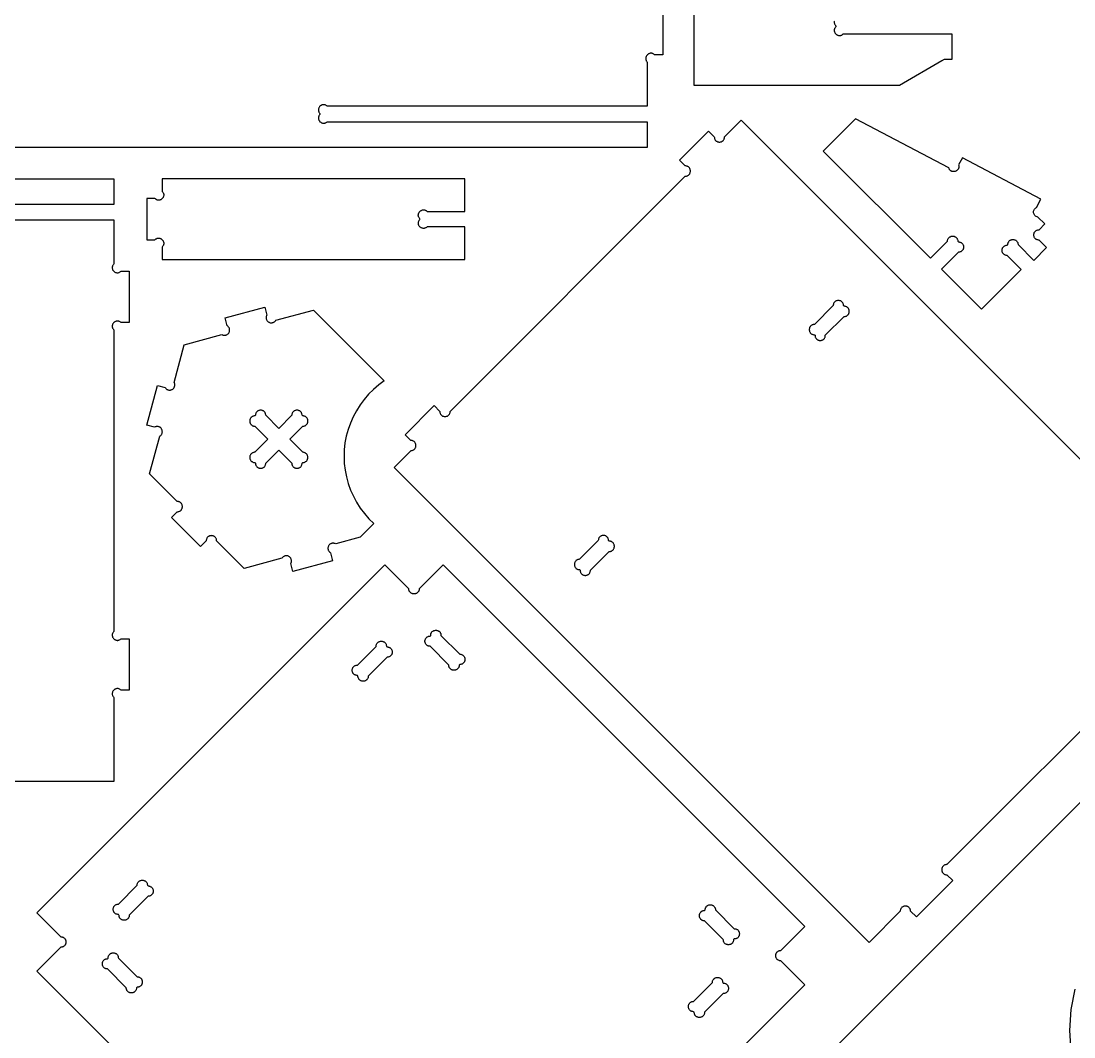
# Model space of a CAD drawing. Extents: x 105 to 1294, y 104 to 1295.
# Drawn here: x 454.2 to 659, y 648.8 to 846.4 of the extents above; entities that cross this region are included whole.
import ezdxf

# ---------------------------------------------------------------- set-up
doc = ezdxf.new("R2010")
doc.units = 0
doc.layers.add('LAYER_1', color=62, linetype='CONTINUOUS')

msp = doc.modelspace()

# ---------------------------------------------------------------- linework, layer by layer
at = {"layer": 'LAYER_1'}
for points in [[(612.41, 846.39), (612.39, 846.3), (612.38, 846.2), (612.38, 846.11), (612.39, 846.01), (612.41, 845.92), (612.44, 845.82), (612.48, 845.73), (612.54, 845.63), (612.61, 845.54), (612.69, 845.45), (612.69, 845.28), (612.61, 845.19), (612.54, 845.1), (612.48, 845.01), (612.44, 844.91), (612.41, 844.82), (612.39, 844.72), (612.38, 844.62), (612.38, 844.53), (612.39, 844.44), (612.41, 844.35), (612.44, 844.26), (612.47, 844.17), (612.52, 844.09), (612.57, 844.01), (612.63, 843.94), (612.69, 843.87), (612.76, 843.8), (612.83, 843.75), (612.91, 843.7), (612.99, 843.65), (613.08, 843.62), (613.17, 843.59), (613.26, 843.57), (613.35, 843.56), (613.45, 843.56), (613.54, 843.57), (613.64, 843.59), (613.73, 843.62), (613.83, 843.66), (613.92, 843.72), (614.01, 843.79), (614.1, 843.87), (635.25, 843.87), (635.25, 838.9), (634.27, 838.9), (634.14, 838.93), (634.01, 838.93), (633.88, 838.93), (633.75, 838.9), (633.63, 838.86), (633.51, 838.8), (633.41, 838.73), (633.31, 838.64), (625.04, 833.87), (585.13, 833.87), (585.13, 941.22)], [(579.01, 849.81), (579.01, 839.81), (577.43, 839.81), (577.34, 839.89), (577.25, 839.96), (577.15, 840.01), (577.06, 840.06), (576.96, 840.09), (576.87, 840.11), (576.77, 840.12), (576.68, 840.12), (576.58, 840.11), (576.49, 840.09), (576.4, 840.06), (576.32, 840.02), (576.23, 839.98), (576.16, 839.93), (576.08, 839.87), (576.01, 839.81), (575.95, 839.74), (575.89, 839.67), (575.84, 839.59), (575.8, 839.51), (575.76, 839.42), (575.73, 839.33), (575.71, 839.24), (575.7, 839.15), (575.7, 839.05), (575.71, 838.96), (575.73, 838.86), (575.76, 838.76), (575.81, 838.67), (575.86, 838.58), (575.93, 838.48), (576.01, 838.39), (576.01, 829.81), (513.73, 829.81), (513.64, 829.89), (513.55, 829.96), (513.46, 830.01), (513.36, 830.06), (513.27, 830.09), (513.17, 830.11), (513.08, 830.12), (512.98, 830.12), (512.89, 830.11), (512.8, 830.09), (512.71, 830.06), (512.62, 830.02), (512.54, 829.98), (512.46, 829.93), (512.39, 829.87), (512.32, 829.81), (512.26, 829.74), (512.2, 829.67), (512.15, 829.59), (512.1, 829.5), (512.07, 829.42), (512.04, 829.33), (512.02, 829.24), (512.01, 829.15), (512.01, 829.05), (512.02, 828.96), (512.04, 828.86), (512.07, 828.76), (512.11, 828.67), (512.17, 828.58), (512.24, 828.48), (512.32, 828.39), (512.32, 828.22), (512.24, 828.13), (512.17, 828.04), (512.11, 827.95), (512.07, 827.85), (512.04, 827.76), (512.02, 827.66), (512.01, 827.57), (512.01, 827.47), (512.02, 827.38), (512.04, 827.29), (512.07, 827.2), (512.1, 827.11), (512.15, 827.03), (512.2, 826.95), (512.26, 826.88), (512.32, 826.81), (512.39, 826.75), (512.46, 826.69), (512.54, 826.64), (512.62, 826.59), (512.71, 826.56), (512.8, 826.53), (512.89, 826.51), (512.98, 826.5), (513.08, 826.5), (513.17, 826.51), (513.27, 826.53), (513.36, 826.56), (513.46, 826.6), (513.55, 826.66), (513.64, 826.73), (513.73, 826.81), (576.01, 826.81), (576.01, 821.81), (448.63, 821.81)], [(671.55, 719.55), (634.3, 682.29), (634.18, 682.29), (634.06, 682.27), (633.96, 682.24), (633.86, 682.21), (633.77, 682.16), (633.69, 682.11), (633.61, 682.05), (633.55, 681.98), (633.49, 681.91), (633.44, 681.83), (633.39, 681.75), (633.36, 681.66), (633.33, 681.57), (633.31, 681.48), (633.3, 681.39), (633.3, 681.29), (633.3, 681.2), (633.31, 681.11), (633.33, 681.02), (633.36, 680.93), (633.39, 680.84), (633.44, 680.76), (633.49, 680.68), (633.55, 680.61), (633.61, 680.54), (633.69, 680.48), (633.77, 680.42), (633.86, 680.38), (633.96, 680.34), (634.06, 680.32), (634.18, 680.3), (634.3, 680.29), (635.42, 679.17), (628.35, 672.1), (627.22, 673.22), (627.22, 673.34), (627.2, 673.46), (627.17, 673.56), (627.14, 673.66), (627.09, 673.75), (627.04, 673.83), (626.98, 673.9), (626.91, 673.97), (626.84, 674.03), (626.76, 674.08), (626.68, 674.12), (626.59, 674.16), (626.5, 674.19), (626.41, 674.21), (626.32, 674.22), (626.22, 674.22), (626.13, 674.22), (626.04, 674.21), (625.95, 674.19), (625.86, 674.16), (625.77, 674.12), (625.69, 674.08), (625.61, 674.03), (625.54, 673.97), (625.47, 673.9), (625.41, 673.83), (625.36, 673.75), (625.31, 673.66), (625.27, 673.56), (625.25, 673.46), (625.23, 673.34), (625.22, 673.22), (619.15, 667.15), (526.75, 759.56), (529.99, 762.8), (530.09, 762.81), (530.19, 762.82), (530.29, 762.85), (530.38, 762.88), (530.47, 762.92), (530.55, 762.97), (530.63, 763.03), (530.7, 763.09), (530.76, 763.17), (530.82, 763.24), (530.87, 763.32), (530.91, 763.41), (530.95, 763.5), (530.97, 763.6), (530.99, 763.7), (530.99, 763.8), (530.99, 763.9), (530.97, 764), (530.95, 764.1), (530.91, 764.19), (530.87, 764.28), (530.82, 764.36), (530.76, 764.44), (530.7, 764.51), (530.63, 764.57), (530.55, 764.63), (530.47, 764.68), (530.38, 764.72), (530.29, 764.76), (530.19, 764.78), (530.09, 764.8), (529.99, 764.8), (528.87, 765.92), (534.53, 771.58), (535.65, 770.46), (535.65, 770.34), (535.67, 770.22), (535.7, 770.12), (535.73, 770.02), (535.78, 769.93), (535.83, 769.85), (535.89, 769.77), (535.96, 769.71), (536.03, 769.65), (536.11, 769.6), (536.19, 769.55), (536.28, 769.52), (536.37, 769.49), (536.46, 769.47), (536.55, 769.46), (536.65, 769.46), (536.74, 769.46), (536.83, 769.47), (536.92, 769.49), (537.01, 769.52), (537.1, 769.55), (537.18, 769.6), (537.26, 769.65), (537.33, 769.71), (537.4, 769.77), (537.46, 769.85), (537.52, 769.93), (537.56, 770.02), (537.6, 770.12), (537.62, 770.22), (537.64, 770.34), (537.65, 770.46), (583.39, 816.2), (583.51, 816.2), (583.62, 816.22), (583.73, 816.25), (583.82, 816.28), (583.91, 816.33), (584, 816.38), (584.07, 816.44), (584.14, 816.51), (584.19, 816.58), (584.25, 816.66), (584.29, 816.74), (584.32, 816.83), (584.35, 816.92), (584.37, 817.01), (584.38, 817.1), (584.39, 817.2), (584.38, 817.29), (584.37, 817.38), (584.35, 817.47), (584.32, 817.56), (584.29, 817.65), (584.25, 817.73), (584.19, 817.81), (584.14, 817.88), (584.07, 817.95), (584, 818.01), (583.91, 818.06), (583.82, 818.11), (583.73, 818.15), (583.62, 818.17), (583.51, 818.19), (583.39, 818.2), (582.26, 819.32), (587.92, 824.97), (589.04, 823.85), (589.05, 823.73), (589.06, 823.62), (589.09, 823.51), (589.13, 823.41), (589.17, 823.32), (589.23, 823.24), (589.29, 823.17), (589.35, 823.1), (589.43, 823.04), (589.51, 822.99), (589.59, 822.95), (589.67, 822.91), (589.76, 822.89), (589.85, 822.87), (589.95, 822.85), (590.04, 822.85), (590.14, 822.85), (590.23, 822.87), (590.32, 822.89), (590.41, 822.91), (590.5, 822.95), (590.58, 822.99), (590.66, 823.04), (590.73, 823.1), (590.8, 823.17), (590.86, 823.24), (590.91, 823.32), (590.96, 823.41), (590.99, 823.51), (591.02, 823.62), (591.04, 823.73), (591.04, 823.85), (594.28, 827.09), (686.69, 734.69)], [(350.13, 815.72), (472.21, 815.72), (472.21, 810.72), (412.58, 810.72)], [(412.58, 807.72), (472.21, 807.72), (472.21, 799.13), (472.13, 799.04), (472.06, 798.95), (472, 798.86), (471.96, 798.76), (471.93, 798.67), (471.91, 798.57), (471.9, 798.47), (471.9, 798.38), (471.91, 798.29), (471.93, 798.2), (471.96, 798.11), (471.99, 798.02), (472.04, 797.94), (472.09, 797.86), (472.15, 797.79), (472.21, 797.72), (472.28, 797.65), (472.35, 797.6), (472.43, 797.55), (472.51, 797.5), (472.6, 797.47), (472.69, 797.44), (472.78, 797.42), (472.87, 797.41), (472.97, 797.41), (473.06, 797.42), (473.16, 797.44), (473.25, 797.47), (473.35, 797.51), (473.44, 797.57), (473.53, 797.64), (473.62, 797.72), (475.21, 797.72), (475.21, 787.72), (473.62, 787.72), (473.53, 787.8), (473.44, 787.87), (473.35, 787.92), (473.25, 787.96), (473.16, 788), (473.06, 788.02), (472.97, 788.03), (472.87, 788.03), (472.78, 788.01), (472.69, 788), (472.6, 787.97), (472.51, 787.93), (472.43, 787.89), (472.35, 787.84), (472.28, 787.78), (472.21, 787.72), (472.15, 787.65), (472.09, 787.57), (472.04, 787.49), (471.99, 787.41), (471.96, 787.33), (471.93, 787.24), (471.91, 787.15), (471.9, 787.05), (471.9, 786.96), (471.91, 786.86), (471.93, 786.77), (471.96, 786.67), (472, 786.58), (472.06, 786.48), (472.13, 786.39), (472.21, 786.3), (472.21, 727.64), (472.13, 727.55), (472.06, 727.46), (472, 727.36), (471.96, 727.27), (471.93, 727.17), (471.91, 727.08), (471.9, 726.98), (471.9, 726.89), (471.91, 726.79), (471.93, 726.7), (471.96, 726.61), (471.99, 726.53), (472.04, 726.45), (472.09, 726.37), (472.15, 726.29), (472.21, 726.22), (472.28, 726.16), (472.35, 726.1), (472.43, 726.05), (472.51, 726.01), (472.6, 725.97), (472.69, 725.94), (472.78, 725.92), (472.87, 725.91), (472.97, 725.91), (473.06, 725.92), (473.16, 725.94), (473.25, 725.98), (473.35, 726.02), (473.44, 726.07), (473.53, 726.14), (473.62, 726.22), (475.21, 726.22), (475.21, 716.22), (473.62, 716.22), (473.53, 716.3), (473.44, 716.37), (473.35, 716.43), (473.25, 716.47), (473.16, 716.5), (473.06, 716.52), (472.97, 716.53), (472.87, 716.53), (472.78, 716.52), (472.69, 716.5), (472.6, 716.47), (472.51, 716.44), (472.43, 716.39), (472.35, 716.34), (472.28, 716.29), (472.21, 716.22), (472.15, 716.15), (472.09, 716.08), (472.04, 716), (471.99, 715.92), (471.96, 715.83), (471.93, 715.74), (471.91, 715.65), (471.9, 715.56), (471.9, 715.47), (471.91, 715.37), (471.93, 715.27), (471.96, 715.18), (472, 715.08), (472.06, 714.99), (472.13, 714.9), (472.21, 714.81), (472.21, 698.43), (410.71, 698.43)], [(538.93, 591.2), (606.64, 658.91), (601.98, 663.57), (601.86, 663.58), (601.75, 663.59), (601.64, 663.62), (601.55, 663.66), (601.46, 663.7), (601.37, 663.76), (601.3, 663.82), (601.23, 663.88), (601.18, 663.96), (601.12, 664.04), (601.08, 664.12), (601.05, 664.2), (601.02, 664.29), (601, 664.39), (600.99, 664.48), (600.98, 664.57), (600.99, 664.67), (601, 664.76), (601.02, 664.85), (601.05, 664.94), (601.08, 665.03), (601.12, 665.11), (601.18, 665.19), (601.23, 665.26), (601.3, 665.33), (601.37, 665.39), (601.46, 665.44), (601.55, 665.49), (601.64, 665.52), (601.75, 665.55), (601.86, 665.57), (601.98, 665.57), (606.64, 670.23), (536.28, 740.59), (531.62, 735.94), (531.61, 735.82), (531.6, 735.7), (531.57, 735.6), (531.53, 735.5), (531.49, 735.41), (531.43, 735.33), (531.37, 735.25), (531.31, 735.19), (531.23, 735.13), (531.16, 735.08), (531.07, 735.03), (530.99, 735), (530.9, 734.97), (530.81, 734.95), (530.71, 734.94), (530.62, 734.94), (530.53, 734.94), (530.43, 734.95), (530.34, 734.97), (530.25, 735), (530.17, 735.03), (530.08, 735.08), (530, 735.13), (529.93, 735.19), (529.86, 735.25), (529.8, 735.33), (529.75, 735.41), (529.7, 735.5), (529.67, 735.6), (529.64, 735.7), (529.62, 735.82), (529.62, 735.94), (524.96, 740.59), (457.25, 672.88), (461.91, 668.22), (462.03, 668.22), (462.14, 668.2), (462.25, 668.17), (462.34, 668.14), (462.43, 668.09), (462.52, 668.04), (462.59, 667.98), (462.66, 667.91), (462.71, 667.84), (462.77, 667.76), (462.81, 667.68), (462.84, 667.59), (462.87, 667.5), (462.89, 667.41), (462.9, 667.32), (462.91, 667.22), (462.9, 667.13), (462.89, 667.04), (462.87, 666.95), (462.84, 666.86), (462.81, 666.77), (462.77, 666.69), (462.71, 666.61), (462.66, 666.54), (462.59, 666.47), (462.52, 666.41), (462.43, 666.36), (462.34, 666.31), (462.25, 666.27), (462.14, 666.25), (462.03, 666.23), (461.91, 666.22), (457.25, 661.57), (527.61, 591.2)], [(609.75, 643.92), (696.07, 730.24)], [(659.21, 658.07), (658.42, 654.07), (658.15, 650), (658.42, 645.93)]]:
    msp.add_lwpolyline(points, dxfattribs=at)
for points in [[(646.02, 800.78), (645.92, 800.78), (645.82, 800.8), (645.72, 800.82), (645.63, 800.85), (645.54, 800.9), (645.46, 800.95), (645.38, 801), (645.31, 801.07), (645.25, 801.14), (645.19, 801.22), (645.14, 801.3), (645.1, 801.39), (645.06, 801.48), (645.04, 801.57), (645.02, 801.67), (645.02, 801.78), (645.02, 801.88), (645.04, 801.98), (645.06, 802.07), (645.1, 802.17), (645.14, 802.25), (645.19, 802.34), (645.25, 802.41), (645.31, 802.48), (645.38, 802.55), (645.46, 802.61), (645.54, 802.66), (645.63, 802.7), (645.72, 802.73), (645.82, 802.76), (645.92, 802.77), (646.02, 802.78), (646.14, 802.9), (646.15, 803), (646.16, 803.1), (646.18, 803.19), (646.22, 803.29), (646.26, 803.37), (646.31, 803.46), (646.37, 803.53), (646.43, 803.6), (646.5, 803.67), (646.58, 803.73), (646.66, 803.78), (646.75, 803.82), (646.84, 803.85), (646.94, 803.88), (647.04, 803.89), (647.14, 803.9), (647.24, 803.89), (647.34, 803.88), (647.44, 803.85), (647.53, 803.82), (647.62, 803.78), (647.7, 803.73), (647.78, 803.67), (647.85, 803.6), (647.91, 803.53), (647.97, 803.46), (648.02, 803.37), (648.06, 803.29), (648.09, 803.19), (648.12, 803.1), (648.13, 803), (648.14, 802.9), (651.21, 799.83), (653.68, 802.31), (652.21, 803.78), (652.08, 803.79), (651.97, 803.8), (651.87, 803.83), (651.77, 803.87), (651.68, 803.91), (651.6, 803.96), (651.52, 804.02), (651.46, 804.09), (651.4, 804.17), (651.35, 804.24), (651.3, 804.33), (651.27, 804.41), (651.24, 804.5), (651.22, 804.59), (651.21, 804.69), (651.21, 804.78), (651.21, 804.87), (651.22, 804.97), (651.24, 805.06), (651.27, 805.15), (651.3, 805.23), (651.35, 805.32), (651.4, 805.39), (651.46, 805.47), (651.52, 805.53), (651.6, 805.6), (651.68, 805.65), (651.77, 805.69), (651.87, 805.73), (651.97, 805.76), (652.08, 805.77), (652.21, 805.78), (653.34, 806.92), (652.01, 808.25), (651.84, 808.29), (651.68, 808.36), (651.55, 808.44), (651.43, 808.55), (651.33, 808.67), (651.26, 808.8), (651.2, 808.94), (651.17, 809.09), (651.16, 809.24), (651.17, 809.39), (651.2, 809.54), (651.26, 809.69), (651.34, 809.82), (651.44, 809.94), (651.57, 810.05), (651.72, 810.14), (652.57, 811.75), (637.31, 819.8), (636.57, 818.4), (636.6, 818.28), (636.62, 818.17), (636.62, 818.06), (636.62, 817.95), (636.6, 817.86), (636.57, 817.76), (636.54, 817.67), (636.49, 817.59), (636.44, 817.51), (636.38, 817.44), (636.31, 817.37), (636.24, 817.32), (636.16, 817.26), (636.08, 817.22), (636, 817.18), (635.91, 817.15), (635.82, 817.12), (635.73, 817.11), (635.63, 817.1), (635.54, 817.1), (635.45, 817.11), (635.36, 817.12), (635.27, 817.15), (635.18, 817.18), (635.09, 817.23), (635.01, 817.28), (634.94, 817.34), (634.87, 817.42), (634.81, 817.5), (634.75, 817.59), (634.7, 817.69), (634.66, 817.81), (616.54, 827.37), (610.25, 821.08), (631.1, 800.23), (634.41, 803.54), (634.42, 803.66), (634.43, 803.77), (634.46, 803.88), (634.5, 803.98), (634.54, 804.07), (634.59, 804.15), (634.66, 804.22), (634.72, 804.29), (634.8, 804.35), (634.87, 804.4), (634.96, 804.44), (635.04, 804.48), (635.13, 804.51), (635.22, 804.52), (635.32, 804.54), (635.41, 804.54), (635.5, 804.54), (635.6, 804.52), (635.69, 804.51), (635.78, 804.48), (635.86, 804.44), (635.95, 804.4), (636.02, 804.35), (636.1, 804.29), (636.17, 804.22), (636.23, 804.15), (636.28, 804.07), (636.32, 803.98), (636.36, 803.88), (636.39, 803.77), (636.4, 803.66), (636.41, 803.54), (636.53, 803.42), (636.65, 803.41), (636.77, 803.4), (636.87, 803.37), (636.97, 803.33), (637.06, 803.29), (637.14, 803.23), (637.21, 803.17), (637.28, 803.11), (637.34, 803.03), (637.39, 802.96), (637.43, 802.87), (637.47, 802.79), (637.5, 802.7), (637.52, 802.61), (637.53, 802.51), (637.53, 802.42), (637.53, 802.33), (637.52, 802.23), (637.5, 802.14), (637.47, 802.05), (637.43, 801.97), (637.39, 801.88), (637.34, 801.8), (637.28, 801.73), (637.21, 801.66), (637.14, 801.6), (637.06, 801.55), (636.97, 801.51), (636.87, 801.47), (636.77, 801.44), (636.65, 801.43), (636.53, 801.42), (633.22, 798.11), (641, 790.33), (648.73, 798.06)], [(481.63, 813.26), (481.71, 813.17), (481.78, 813.08), (481.83, 812.99), (481.88, 812.89), (481.91, 812.8), (481.93, 812.7), (481.94, 812.61), (481.94, 812.51), (481.93, 812.42), (481.91, 812.33), (481.88, 812.24), (481.84, 812.15), (481.8, 812.07), (481.75, 811.99), (481.69, 811.92), (481.63, 811.85), (481.56, 811.78), (481.49, 811.73), (481.41, 811.68), (481.33, 811.63), (481.24, 811.6), (481.15, 811.57), (481.06, 811.55), (480.97, 811.54), (480.87, 811.54), (480.78, 811.55), (480.68, 811.57), (480.59, 811.6), (480.49, 811.64), (480.4, 811.7), (480.3, 811.77), (480.22, 811.85), (478.63, 811.85), (478.63, 803.85), (480.22, 803.85), (480.3, 803.93), (480.4, 804), (480.49, 804.05), (480.59, 804.1), (480.68, 804.13), (480.78, 804.15), (480.87, 804.16), (480.97, 804.16), (481.06, 804.15), (481.15, 804.13), (481.24, 804.1), (481.33, 804.06), (481.41, 804.02), (481.49, 803.97), (481.56, 803.91), (481.63, 803.85), (481.69, 803.78), (481.75, 803.71), (481.8, 803.63), (481.84, 803.54), (481.88, 803.46), (481.91, 803.37), (481.93, 803.28), (481.94, 803.18), (481.94, 803.09), (481.93, 803), (481.91, 802.9), (481.88, 802.8), (481.83, 802.71), (481.78, 802.62), (481.71, 802.52), (481.63, 802.43), (481.63, 799.98), (540.51, 799.98), (540.51, 806.35), (533.18, 806.35), (533.1, 806.28), (533.02, 806.22), (532.93, 806.17), (532.85, 806.13), (532.75, 806.1), (532.66, 806.07), (532.57, 806.06), (532.47, 806.06), (532.37, 806.06), (532.28, 806.07), (532.18, 806.1), (532.09, 806.13), (532, 806.17), (531.92, 806.22), (531.84, 806.28), (531.76, 806.35), (531.69, 806.42), (531.63, 806.5), (531.58, 806.59), (531.54, 806.68), (531.51, 806.77), (531.49, 806.86), (531.47, 806.96), (531.47, 807.06), (531.47, 807.15), (531.49, 807.25), (531.51, 807.34), (531.54, 807.43), (531.58, 807.52), (531.63, 807.61), (531.69, 807.69), (531.76, 807.76), (531.76, 807.93), (531.68, 808.02), (531.61, 808.12), (531.56, 808.21), (531.51, 808.3), (531.48, 808.4), (531.46, 808.5), (531.45, 808.59), (531.45, 808.68), (531.46, 808.78), (531.48, 808.87), (531.51, 808.96), (531.55, 809.04), (531.59, 809.13), (531.64, 809.2), (531.7, 809.28), (531.76, 809.35), (531.83, 809.41), (531.91, 809.47), (531.98, 809.52), (532.07, 809.56), (532.15, 809.6), (532.24, 809.63), (532.33, 809.65), (532.43, 809.66), (532.52, 809.66), (532.62, 809.65), (532.71, 809.63), (532.81, 809.6), (532.9, 809.55), (532.99, 809.5), (533.09, 809.43), (533.18, 809.35), (540.51, 809.35), (540.51, 815.72), (481.63, 815.72)], [(501.58, 790.72), (501.98, 789.19), (501.94, 789.1), (501.9, 789.01), (501.87, 788.91), (501.86, 788.81), (501.85, 788.72), (501.85, 788.62), (501.86, 788.53), (501.88, 788.43), (501.91, 788.34), (501.95, 788.25), (501.99, 788.17), (502.05, 788.09), (502.11, 788.01), (502.18, 787.94), (502.26, 787.88), (502.35, 787.82), (502.44, 787.78), (502.53, 787.74), (502.63, 787.71), (502.72, 787.7), (502.82, 787.69), (502.92, 787.69), (503.01, 787.7), (503.11, 787.72), (503.2, 787.75), (503.29, 787.79), (503.37, 787.84), (503.45, 787.89), (503.53, 787.95), (503.6, 788.03), (503.66, 788.1), (503.71, 788.19), (511.05, 790.15), (524.84, 776.37), (523.76, 775.59), (522.74, 774.72), (521.79, 773.79), (520.91, 772.78), (520.11, 771.71), (519.4, 770.59), (518.77, 769.41), (518.23, 768.18), (517.79, 766.93), (517.44, 765.64), (517.19, 764.33), (517.05, 763), (517, 761.67), (517.06, 760.33), (517.21, 759.01), (517.47, 757.7), (517.82, 756.41), (518.27, 755.15), (518.82, 753.93), (519.45, 752.76), (520.17, 751.64), (520.98, 750.57), (521.86, 749.57), (522.82, 748.64), (520.12, 745.95), (515.38, 744.67), (515.28, 744.72), (515.19, 744.76), (515.1, 744.78), (515, 744.8), (514.9, 744.81), (514.81, 744.81), (514.71, 744.79), (514.62, 744.77), (514.53, 744.74), (514.44, 744.71), (514.35, 744.66), (514.27, 744.61), (514.2, 744.54), (514.13, 744.47), (514.06, 744.39), (514.01, 744.31), (513.96, 744.22), (513.93, 744.12), (513.9, 744.03), (513.88, 743.93), (513.88, 743.83), (513.88, 743.74), (513.89, 743.64), (513.91, 743.55), (513.94, 743.46), (513.98, 743.37), (514.02, 743.28), (514.08, 743.2), (514.14, 743.13), (514.21, 743.06), (514.29, 743), (514.38, 742.94), (514.79, 741.4), (507.06, 739.33), (506.65, 740.87), (506.7, 740.96), (506.73, 741.06), (506.76, 741.15), (506.78, 741.25), (506.78, 741.35), (506.78, 741.44), (506.77, 741.54), (506.75, 741.63), (506.72, 741.72), (506.68, 741.81), (506.64, 741.9), (506.58, 741.98), (506.52, 742.05), (506.45, 742.12), (506.37, 742.18), (506.28, 742.24), (506.19, 742.29), (506.1, 742.32), (506, 742.35), (505.91, 742.37), (505.81, 742.37), (505.71, 742.37), (505.62, 742.36), (505.52, 742.34), (505.43, 742.31), (505.35, 742.27), (505.26, 742.23), (505.18, 742.17), (505.11, 742.11), (505.04, 742.04), (504.97, 741.96), (504.92, 741.87), (497.58, 739.91), (492.21, 745.28), (492.2, 745.4), (492.18, 745.51), (492.16, 745.62), (492.12, 745.71), (492.08, 745.8), (492.02, 745.89), (491.96, 745.96), (491.89, 746.03), (491.82, 746.08), (491.74, 746.14), (491.66, 746.18), (491.57, 746.21), (491.48, 746.24), (491.39, 746.26), (491.3, 746.27), (491.21, 746.28), (491.11, 746.27), (491.02, 746.26), (490.93, 746.24), (490.84, 746.21), (490.75, 746.18), (490.67, 746.14), (490.59, 746.08), (490.52, 746.03), (490.45, 745.96), (490.39, 745.89), (490.34, 745.8), (490.29, 745.71), (490.26, 745.62), (490.23, 745.51), (490.21, 745.4), (490.21, 745.28), (489.09, 744.16), (483.44, 749.82), (484.55, 750.93), (484.67, 750.94), (484.78, 750.96), (484.89, 750.98), (484.99, 751.02), (485.08, 751.06), (485.16, 751.12), (485.23, 751.18), (485.3, 751.25), (485.36, 751.32), (485.41, 751.4), (485.45, 751.48), (485.49, 751.57), (485.51, 751.65), (485.53, 751.75), (485.55, 751.84), (485.55, 751.93), (485.55, 752.03), (485.53, 752.12), (485.51, 752.21), (485.49, 752.3), (485.45, 752.39), (485.41, 752.47), (485.36, 752.55), (485.3, 752.62), (485.23, 752.69), (485.16, 752.75), (485.08, 752.8), (484.99, 752.85), (484.89, 752.88), (484.78, 752.91), (484.67, 752.93), (484.55, 752.93), (479.18, 758.3), (481.15, 765.64), (481.25, 765.7), (481.34, 765.77), (481.42, 765.85), (481.48, 765.93), (481.54, 766.01), (481.58, 766.1), (481.61, 766.19), (481.64, 766.28), (481.65, 766.37), (481.66, 766.47), (481.65, 766.56), (481.64, 766.65), (481.62, 766.74), (481.59, 766.83), (481.56, 766.92), (481.51, 767), (481.46, 767.08), (481.4, 767.16), (481.34, 767.22), (481.27, 767.29), (481.2, 767.35), (481.12, 767.4), (481.04, 767.44), (480.95, 767.47), (480.86, 767.5), (480.77, 767.51), (480.67, 767.52), (480.57, 767.51), (480.47, 767.5), (480.36, 767.47), (480.25, 767.42), (480.15, 767.37), (478.63, 767.78), (480.7, 775.5), (482.22, 775.1), (482.27, 775.01), (482.33, 774.93), (482.4, 774.86), (482.48, 774.8), (482.56, 774.74), (482.64, 774.7), (482.73, 774.66), (482.82, 774.63), (482.92, 774.61), (483.01, 774.6), (483.11, 774.59), (483.21, 774.6), (483.3, 774.62), (483.4, 774.65), (483.49, 774.68), (483.58, 774.73), (483.67, 774.78), (483.75, 774.85), (483.82, 774.92), (483.88, 774.99), (483.94, 775.07), (483.98, 775.16), (484.02, 775.24), (484.05, 775.34), (484.07, 775.43), (484.08, 775.52), (484.08, 775.62), (484.08, 775.72), (484.06, 775.81), (484.03, 775.91), (484, 776), (483.95, 776.09), (485.92, 783.43), (493.25, 785.39), (493.34, 785.35), (493.44, 785.31), (493.53, 785.28), (493.63, 785.27), (493.73, 785.26), (493.82, 785.26), (493.92, 785.27), (494.01, 785.29), (494.1, 785.32), (494.19, 785.36), (494.28, 785.41), (494.36, 785.46), (494.43, 785.52), (494.5, 785.59), (494.56, 785.67), (494.62, 785.76), (494.67, 785.85), (494.7, 785.94), (494.73, 786.04), (494.75, 786.13), (494.75, 786.23), (494.75, 786.33), (494.74, 786.42), (494.72, 786.52), (494.69, 786.61), (494.65, 786.7), (494.61, 786.78), (494.55, 786.86), (494.49, 786.94), (494.42, 787.01), (494.34, 787.07), (494.25, 787.12), (493.85, 788.65)], [(612.18, 791.02), (608.52, 787.37), (608.4, 787.36), (608.29, 787.35), (608.18, 787.32), (608.08, 787.28), (607.99, 787.24), (607.91, 787.18), (607.84, 787.12), (607.77, 787.06), (607.71, 786.98), (607.66, 786.91), (607.62, 786.82), (607.58, 786.74), (607.56, 786.65), (607.54, 786.56), (607.52, 786.46), (607.52, 786.37), (607.52, 786.28), (607.54, 786.18), (607.56, 786.09), (607.58, 786), (607.62, 785.92), (607.66, 785.83), (607.71, 785.75), (607.77, 785.68), (607.84, 785.61), (607.91, 785.55), (607.99, 785.5), (608.08, 785.45), (608.18, 785.42), (608.29, 785.39), (608.4, 785.37), (608.52, 785.37), (608.64, 785.25), (608.65, 785.13), (608.66, 785.01), (608.69, 784.91), (608.73, 784.81), (608.77, 784.72), (608.83, 784.64), (608.89, 784.56), (608.95, 784.5), (609.03, 784.44), (609.11, 784.39), (609.19, 784.35), (609.27, 784.31), (609.36, 784.28), (609.46, 784.26), (609.55, 784.25), (609.64, 784.25), (609.74, 784.25), (609.83, 784.26), (609.92, 784.28), (610.01, 784.31), (610.1, 784.35), (610.18, 784.39), (610.26, 784.44), (610.33, 784.5), (610.4, 784.56), (610.46, 784.64), (610.51, 784.72), (610.56, 784.81), (610.59, 784.91), (610.62, 785.01), (610.64, 785.13), (610.64, 785.25), (614.3, 788.9), (614.42, 788.91), (614.53, 788.93), (614.64, 788.95), (614.73, 788.99), (614.82, 789.03), (614.91, 789.09), (614.98, 789.15), (615.05, 789.22), (615.11, 789.29), (615.16, 789.37), (615.2, 789.45), (615.23, 789.54), (615.26, 789.62), (615.28, 789.72), (615.29, 789.81), (615.3, 789.9), (615.29, 790), (615.28, 790.09), (615.26, 790.18), (615.23, 790.27), (615.2, 790.36), (615.16, 790.44), (615.11, 790.52), (615.05, 790.59), (614.98, 790.66), (614.91, 790.72), (614.82, 790.77), (614.73, 790.82), (614.64, 790.85), (614.53, 790.88), (614.42, 790.9), (614.3, 790.9), (614.18, 791.02), (614.17, 791.15), (614.15, 791.26), (614.13, 791.36), (614.09, 791.46), (614.04, 791.55), (613.99, 791.63), (613.93, 791.71), (613.86, 791.77), (613.79, 791.83), (613.71, 791.88), (613.63, 791.93), (613.54, 791.96), (613.45, 791.99), (613.36, 792.01), (613.27, 792.02), (613.18, 792.02), (613.08, 792.02), (612.99, 792.01), (612.9, 791.99), (612.81, 791.96), (612.72, 791.93), (612.64, 791.88), (612.56, 791.83), (612.49, 791.77), (612.42, 791.71), (612.36, 791.63), (612.31, 791.55), (612.26, 791.46), (612.23, 791.36), (612.2, 791.26), (612.18, 791.15)], [(499.77, 769.69), (499.65, 769.57), (499.53, 769.56), (499.42, 769.54), (499.31, 769.52), (499.22, 769.48), (499.13, 769.44), (499.04, 769.38), (498.97, 769.32), (498.9, 769.26), (498.85, 769.18), (498.79, 769.1), (498.75, 769.02), (498.72, 768.93), (498.69, 768.85), (498.67, 768.75), (498.66, 768.66), (498.65, 768.57), (498.66, 768.47), (498.67, 768.38), (498.69, 768.29), (498.72, 768.2), (498.75, 768.11), (498.79, 768.03), (498.85, 767.95), (498.9, 767.88), (498.97, 767.81), (499.04, 767.75), (499.13, 767.7), (499.22, 767.65), (499.31, 767.62), (499.42, 767.59), (499.53, 767.57), (499.65, 767.57), (502.19, 765.03), (499.66, 762.5), (499.55, 762.49), (499.45, 762.48), (499.36, 762.45), (499.27, 762.42), (499.18, 762.38), (499.1, 762.33), (499.02, 762.27), (498.95, 762.2), (498.88, 762.13), (498.83, 762.06), (498.78, 761.97), (498.73, 761.89), (498.7, 761.79), (498.68, 761.7), (498.66, 761.6), (498.66, 761.5), (498.66, 761.4), (498.68, 761.3), (498.7, 761.2), (498.73, 761.11), (498.78, 761.02), (498.83, 760.94), (498.88, 760.86), (498.95, 760.79), (499.02, 760.73), (499.1, 760.67), (499.18, 760.62), (499.27, 760.58), (499.36, 760.54), (499.45, 760.52), (499.55, 760.5), (499.66, 760.5), (499.78, 760.38), (499.78, 760.26), (499.8, 760.14), (499.83, 760.04), (499.86, 759.94), (499.91, 759.85), (499.96, 759.77), (500.02, 759.69), (500.09, 759.63), (500.16, 759.57), (500.24, 759.52), (500.32, 759.47), (500.41, 759.44), (500.5, 759.41), (500.59, 759.39), (500.68, 759.38), (500.78, 759.38), (500.87, 759.38), (500.96, 759.39), (501.05, 759.41), (501.14, 759.44), (501.23, 759.47), (501.31, 759.52), (501.39, 759.57), (501.46, 759.63), (501.53, 759.69), (501.59, 759.77), (501.65, 759.85), (501.69, 759.94), (501.73, 760.04), (501.75, 760.14), (501.77, 760.26), (501.78, 760.38), (504.31, 762.91), (506.85, 760.38), (506.85, 760.25), (506.87, 760.14), (506.9, 760.04), (506.93, 759.94), (506.98, 759.85), (507.03, 759.77), (507.09, 759.69), (507.16, 759.63), (507.23, 759.57), (507.31, 759.52), (507.39, 759.47), (507.48, 759.44), (507.57, 759.41), (507.66, 759.39), (507.75, 759.38), (507.85, 759.38), (507.94, 759.38), (508.03, 759.39), (508.12, 759.41), (508.21, 759.44), (508.3, 759.47), (508.38, 759.52), (508.46, 759.57), (508.53, 759.63), (508.6, 759.69), (508.66, 759.77), (508.72, 759.85), (508.76, 759.94), (508.8, 760.04), (508.82, 760.14), (508.84, 760.25), (508.85, 760.38), (508.97, 760.5), (509.07, 760.5), (509.17, 760.52), (509.26, 760.54), (509.36, 760.57), (509.44, 760.62), (509.53, 760.67), (509.6, 760.72), (509.67, 760.79), (509.74, 760.86), (509.8, 760.94), (509.85, 761.02), (509.89, 761.11), (509.92, 761.2), (509.95, 761.29), (509.96, 761.39), (509.97, 761.5), (509.96, 761.6), (509.95, 761.7), (509.92, 761.79), (509.89, 761.89), (509.85, 761.97), (509.8, 762.05), (509.74, 762.13), (509.67, 762.2), (509.6, 762.27), (509.53, 762.33), (509.44, 762.38), (509.36, 762.42), (509.26, 762.45), (509.17, 762.48), (509.07, 762.49), (508.97, 762.5), (506.43, 765.03), (508.97, 767.57), (509.09, 767.57), (509.2, 767.59), (509.31, 767.62), (509.41, 767.65), (509.5, 767.7), (509.58, 767.75), (509.65, 767.81), (509.72, 767.88), (509.78, 767.95), (509.83, 768.03), (509.87, 768.11), (509.91, 768.2), (509.93, 768.29), (509.95, 768.38), (509.96, 768.47), (509.97, 768.57), (509.96, 768.66), (509.95, 768.75), (509.93, 768.85), (509.91, 768.94), (509.87, 769.02), (509.83, 769.1), (509.78, 769.18), (509.72, 769.26), (509.65, 769.32), (509.58, 769.38), (509.5, 769.44), (509.41, 769.48), (509.31, 769.52), (509.2, 769.55), (509.09, 769.56), (508.97, 769.57), (508.85, 769.69), (508.84, 769.81), (508.82, 769.92), (508.8, 770.03), (508.76, 770.13), (508.72, 770.22), (508.66, 770.3), (508.6, 770.37), (508.53, 770.44), (508.46, 770.5), (508.38, 770.55), (508.3, 770.59), (508.21, 770.63), (508.13, 770.65), (508.03, 770.67), (507.94, 770.69), (507.85, 770.69), (507.75, 770.69), (507.66, 770.67), (507.57, 770.65), (507.48, 770.63), (507.39, 770.59), (507.31, 770.55), (507.23, 770.5), (507.16, 770.44), (507.09, 770.37), (507.03, 770.3), (506.98, 770.22), (506.93, 770.13), (506.9, 770.03), (506.87, 769.92), (506.85, 769.81), (506.85, 769.69), (504.31, 767.15), (501.77, 769.69), (501.77, 769.81), (501.75, 769.92), (501.72, 770.03), (501.69, 770.13), (501.64, 770.22), (501.59, 770.3), (501.53, 770.37), (501.46, 770.44), (501.39, 770.5), (501.31, 770.55), (501.23, 770.59), (501.14, 770.63), (501.05, 770.65), (500.96, 770.67), (500.87, 770.68), (500.77, 770.69), (500.68, 770.68), (500.59, 770.67), (500.5, 770.65), (500.41, 770.63), (500.32, 770.59), (500.24, 770.55), (500.16, 770.5), (500.09, 770.44), (500.02, 770.37), (499.96, 770.3), (499.91, 770.22), (499.86, 770.13), (499.82, 770.03), (499.8, 769.92), (499.78, 769.81)], [(566.47, 745.32), (562.82, 741.67), (562.7, 741.66), (562.58, 741.65), (562.48, 741.62), (562.38, 741.58), (562.29, 741.54), (562.21, 741.48), (562.13, 741.42), (562.07, 741.36), (562.01, 741.28), (561.96, 741.2), (561.92, 741.12), (561.88, 741.03), (561.85, 740.95), (561.83, 740.85), (561.82, 740.76), (561.82, 740.67), (561.82, 740.57), (561.83, 740.48), (561.85, 740.39), (561.88, 740.3), (561.92, 740.21), (561.96, 740.13), (562.01, 740.05), (562.07, 739.98), (562.13, 739.91), (562.21, 739.85), (562.29, 739.8), (562.38, 739.75), (562.48, 739.72), (562.58, 739.69), (562.7, 739.67), (562.82, 739.67), (562.94, 739.55), (562.95, 739.43), (562.96, 739.31), (562.99, 739.21), (563.03, 739.11), (563.07, 739.02), (563.12, 738.94), (563.19, 738.86), (563.25, 738.8), (563.33, 738.74), (563.4, 738.69), (563.49, 738.64), (563.57, 738.61), (563.66, 738.58), (563.75, 738.56), (563.85, 738.55), (563.94, 738.55), (564.03, 738.55), (564.13, 738.56), (564.22, 738.58), (564.31, 738.61), (564.39, 738.64), (564.48, 738.69), (564.55, 738.74), (564.63, 738.8), (564.69, 738.86), (564.76, 738.94), (564.81, 739.02), (564.85, 739.11), (564.89, 739.21), (564.92, 739.31), (564.93, 739.43), (564.94, 739.55), (568.6, 743.2), (568.72, 743.21), (568.83, 743.22), (568.94, 743.25), (569.03, 743.29), (569.12, 743.33), (569.2, 743.39), (569.28, 743.45), (569.35, 743.51), (569.4, 743.59), (569.45, 743.67), (569.5, 743.75), (569.53, 743.83), (569.56, 743.92), (569.58, 744.01), (569.59, 744.11), (569.6, 744.2), (569.59, 744.29), (569.58, 744.39), (569.56, 744.48), (569.53, 744.57), (569.5, 744.65), (569.45, 744.74), (569.4, 744.82), (569.35, 744.89), (569.28, 744.96), (569.2, 745.02), (569.12, 745.07), (569.03, 745.12), (568.94, 745.15), (568.83, 745.18), (568.72, 745.2), (568.6, 745.2), (568.47, 745.32), (568.47, 745.44), (568.45, 745.56), (568.42, 745.66), (568.39, 745.76), (568.34, 745.85), (568.29, 745.93), (568.23, 746.01), (568.16, 746.07), (568.09, 746.13), (568.01, 746.18), (567.93, 746.22), (567.84, 746.26), (567.75, 746.29), (567.66, 746.31), (567.57, 746.32), (567.47, 746.32), (567.38, 746.32), (567.29, 746.31), (567.2, 746.29), (567.11, 746.26), (567.02, 746.22), (566.94, 746.18), (566.86, 746.13), (566.79, 746.07), (566.72, 746.01), (566.66, 745.93), (566.6, 745.85), (566.56, 745.76), (566.52, 745.66), (566.5, 745.56), (566.48, 745.44)], [(537.4, 721.09), (533.74, 724.75), (533.64, 724.75), (533.54, 724.77), (533.44, 724.79), (533.35, 724.82), (533.26, 724.87), (533.18, 724.92), (533.11, 724.97), (533.03, 725.04), (532.97, 725.11), (532.91, 725.19), (532.86, 725.27), (532.82, 725.36), (532.79, 725.45), (532.76, 725.54), (532.75, 725.64), (532.74, 725.75), (532.75, 725.85), (532.76, 725.95), (532.79, 726.04), (532.82, 726.13), (532.86, 726.22), (532.91, 726.3), (532.97, 726.38), (533.03, 726.45), (533.11, 726.52), (533.18, 726.57), (533.26, 726.62), (533.35, 726.67), (533.44, 726.7), (533.54, 726.73), (533.64, 726.74), (533.74, 726.75), (533.86, 726.87), (533.87, 726.99), (533.88, 727.1), (533.91, 727.21), (533.95, 727.3), (533.99, 727.39), (534.05, 727.47), (534.11, 727.55), (534.17, 727.62), (534.25, 727.67), (534.33, 727.72), (534.41, 727.77), (534.49, 727.8), (534.58, 727.83), (534.68, 727.85), (534.77, 727.86), (534.86, 727.87), (534.96, 727.86), (535.05, 727.85), (535.14, 727.83), (535.23, 727.8), (535.31, 727.77), (535.4, 727.72), (535.48, 727.67), (535.55, 727.62), (535.62, 727.55), (535.68, 727.47), (535.73, 727.39), (535.78, 727.3), (535.81, 727.21), (535.84, 727.1), (535.86, 726.99), (535.86, 726.87), (539.52, 723.21), (539.64, 723.2), (539.75, 723.19), (539.86, 723.16), (539.96, 723.12), (540.05, 723.08), (540.13, 723.02), (540.2, 722.96), (540.27, 722.9), (540.33, 722.82), (540.38, 722.75), (540.42, 722.66), (540.46, 722.58), (540.48, 722.49), (540.5, 722.4), (540.51, 722.3), (540.52, 722.21), (540.51, 722.12), (540.5, 722.02), (540.48, 721.93), (540.46, 721.84), (540.42, 721.76), (540.38, 721.67), (540.33, 721.59), (540.27, 721.52), (540.2, 721.45), (540.13, 721.39), (540.05, 721.34), (539.96, 721.3), (539.86, 721.26), (539.75, 721.23), (539.64, 721.22), (539.52, 721.21), (539.4, 721.09), (539.39, 720.97), (539.38, 720.85), (539.35, 720.75), (539.31, 720.65), (539.27, 720.56), (539.21, 720.48), (539.15, 720.41), (539.09, 720.34), (539.01, 720.28), (538.93, 720.23), (538.85, 720.19), (538.77, 720.15), (538.68, 720.12), (538.58, 720.1), (538.49, 720.09), (538.4, 720.09), (538.3, 720.09), (538.21, 720.1), (538.12, 720.12), (538.03, 720.15), (537.94, 720.19), (537.86, 720.23), (537.78, 720.28), (537.71, 720.34), (537.64, 720.41), (537.58, 720.48), (537.53, 720.56), (537.48, 720.65), (537.45, 720.75), (537.42, 720.85), (537.4, 720.97)], [(519.72, 718.97), (519.6, 719.09), (519.48, 719.09), (519.36, 719.11), (519.26, 719.14), (519.16, 719.17), (519.07, 719.22), (518.99, 719.27), (518.91, 719.33), (518.85, 719.4), (518.79, 719.47), (518.74, 719.55), (518.7, 719.63), (518.66, 719.72), (518.63, 719.81), (518.61, 719.9), (518.6, 719.99), (518.6, 720.09), (518.6, 720.18), (518.61, 720.27), (518.63, 720.37), (518.66, 720.45), (518.7, 720.54), (518.74, 720.62), (518.79, 720.7), (518.85, 720.78), (518.91, 720.84), (518.99, 720.9), (519.07, 720.96), (519.16, 721), (519.26, 721.04), (519.36, 721.07), (519.48, 721.08), (519.6, 721.09), (523.26, 724.74), (523.26, 724.87), (523.28, 724.98), (523.3, 725.08), (523.34, 725.18), (523.39, 725.27), (523.44, 725.35), (523.5, 725.43), (523.57, 725.49), (523.64, 725.55), (523.72, 725.6), (523.8, 725.65), (523.89, 725.68), (523.98, 725.71), (524.07, 725.73), (524.16, 725.74), (524.26, 725.74), (524.35, 725.74), (524.44, 725.73), (524.53, 725.71), (524.62, 725.68), (524.71, 725.65), (524.79, 725.6), (524.87, 725.55), (524.94, 725.49), (525.01, 725.43), (525.07, 725.35), (525.12, 725.27), (525.17, 725.18), (525.21, 725.08), (525.23, 724.98), (525.25, 724.87), (525.26, 724.74), (525.38, 724.62), (525.5, 724.62), (525.61, 724.6), (525.72, 724.57), (525.81, 724.54), (525.9, 724.49), (525.99, 724.44), (526.06, 724.38), (526.13, 724.31), (526.19, 724.24), (526.24, 724.16), (526.28, 724.08), (526.31, 723.99), (526.34, 723.9), (526.36, 723.81), (526.37, 723.72), (526.38, 723.62), (526.37, 723.53), (526.36, 723.44), (526.34, 723.35), (526.31, 723.26), (526.28, 723.17), (526.24, 723.09), (526.19, 723.01), (526.13, 722.94), (526.06, 722.87), (525.99, 722.81), (525.9, 722.75), (525.81, 722.71), (525.72, 722.67), (525.61, 722.65), (525.5, 722.63), (525.38, 722.62), (521.72, 718.97), (521.71, 718.84), (521.7, 718.73), (521.67, 718.63), (521.63, 718.53), (521.59, 718.44), (521.53, 718.36), (521.47, 718.28), (521.41, 718.22), (521.33, 718.16), (521.26, 718.11), (521.17, 718.06), (521.09, 718.03), (521, 718), (520.91, 717.98), (520.81, 717.97), (520.72, 717.97), (520.63, 717.97), (520.53, 717.98), (520.44, 718), (520.35, 718.03), (520.27, 718.06), (520.18, 718.11), (520.1, 718.16), (520.03, 718.22), (519.96, 718.28), (519.9, 718.36), (519.85, 718.44), (519.8, 718.53), (519.77, 718.63), (519.74, 718.73), (519.72, 718.84)], [(473.22, 672.47), (473.1, 672.59), (472.98, 672.59), (472.86, 672.61), (472.76, 672.64), (472.66, 672.67), (472.57, 672.72), (472.49, 672.77), (472.41, 672.83), (472.35, 672.9), (472.29, 672.97), (472.24, 673.05), (472.2, 673.13), (472.16, 673.22), (472.13, 673.31), (472.11, 673.4), (472.1, 673.49), (472.1, 673.59), (472.1, 673.68), (472.11, 673.77), (472.13, 673.87), (472.16, 673.95), (472.2, 674.04), (472.24, 674.12), (472.29, 674.2), (472.35, 674.28), (472.41, 674.34), (472.49, 674.4), (472.57, 674.46), (472.66, 674.5), (472.76, 674.54), (472.86, 674.57), (472.98, 674.58), (473.1, 674.59), (476.76, 678.25), (476.76, 678.37), (476.78, 678.48), (476.81, 678.59), (476.84, 678.68), (476.89, 678.77), (476.94, 678.85), (477, 678.93), (477.07, 679), (477.14, 679.05), (477.22, 679.1), (477.3, 679.15), (477.39, 679.18), (477.48, 679.21), (477.57, 679.23), (477.66, 679.24), (477.76, 679.25), (477.85, 679.24), (477.94, 679.23), (478.03, 679.21), (478.12, 679.18), (478.21, 679.15), (478.29, 679.1), (478.37, 679.05), (478.44, 679), (478.51, 678.93), (478.57, 678.85), (478.62, 678.77), (478.67, 678.68), (478.71, 678.59), (478.73, 678.48), (478.75, 678.37), (478.76, 678.25), (478.88, 678.12), (479, 678.12), (479.11, 678.1), (479.22, 678.07), (479.31, 678.04), (479.4, 677.99), (479.49, 677.94), (479.56, 677.88), (479.63, 677.81), (479.69, 677.74), (479.74, 677.66), (479.78, 677.58), (479.81, 677.49), (479.84, 677.4), (479.86, 677.31), (479.87, 677.22), (479.88, 677.12), (479.87, 677.03), (479.86, 676.94), (479.84, 676.85), (479.81, 676.76), (479.78, 676.67), (479.74, 676.59), (479.69, 676.51), (479.63, 676.44), (479.56, 676.37), (479.49, 676.31), (479.4, 676.25), (479.31, 676.21), (479.22, 676.17), (479.11, 676.15), (479, 676.13), (478.88, 676.12), (475.22, 672.47), (475.21, 672.35), (475.2, 672.23), (475.17, 672.13), (475.13, 672.03), (475.09, 671.94), (475.04, 671.86), (474.97, 671.78), (474.91, 671.72), (474.83, 671.66), (474.76, 671.61), (474.67, 671.56), (474.59, 671.53), (474.5, 671.5), (474.41, 671.48), (474.31, 671.47), (474.22, 671.47), (474.13, 671.47), (474.03, 671.48), (473.94, 671.5), (473.85, 671.53), (473.77, 671.56), (473.68, 671.61), (473.61, 671.66), (473.53, 671.72), (473.46, 671.78), (473.4, 671.86), (473.35, 671.94), (473.31, 672.03), (473.27, 672.13), (473.24, 672.23), (473.23, 672.35)], [(590.79, 667.69), (587.14, 671.35), (587.01, 671.36), (586.9, 671.37), (586.8, 671.4), (586.7, 671.44), (586.61, 671.48), (586.53, 671.54), (586.45, 671.6), (586.39, 671.66), (586.33, 671.74), (586.28, 671.81), (586.23, 671.9), (586.2, 671.98), (586.17, 672.07), (586.15, 672.16), (586.14, 672.26), (586.14, 672.35), (586.14, 672.44), (586.15, 672.54), (586.17, 672.63), (586.2, 672.72), (586.23, 672.8), (586.28, 672.89), (586.33, 672.96), (586.39, 673.04), (586.45, 673.11), (586.53, 673.17), (586.61, 673.22), (586.7, 673.26), (586.8, 673.3), (586.9, 673.33), (587.01, 673.34), (587.14, 673.35), (587.26, 673.47), (587.26, 673.57), (587.28, 673.67), (587.3, 673.77), (587.33, 673.86), (587.38, 673.95), (587.43, 674.03), (587.48, 674.11), (587.55, 674.18), (587.62, 674.24), (587.7, 674.3), (587.78, 674.35), (587.87, 674.39), (587.96, 674.43), (588.05, 674.45), (588.15, 674.47), (588.26, 674.47), (588.36, 674.47), (588.46, 674.45), (588.55, 674.43), (588.65, 674.39), (588.73, 674.35), (588.82, 674.3), (588.89, 674.24), (588.96, 674.18), (589.03, 674.11), (589.09, 674.03), (589.14, 673.95), (589.18, 673.86), (589.21, 673.77), (589.24, 673.67), (589.25, 673.57), (589.26, 673.47), (592.91, 669.81), (593.03, 669.81), (593.15, 669.79), (593.25, 669.76), (593.35, 669.73), (593.44, 669.68), (593.52, 669.63), (593.6, 669.57), (593.66, 669.5), (593.72, 669.43), (593.77, 669.35), (593.82, 669.27), (593.85, 669.18), (593.88, 669.09), (593.9, 669), (593.91, 668.91), (593.91, 668.81), (593.91, 668.72), (593.9, 668.63), (593.88, 668.54), (593.85, 668.45), (593.82, 668.36), (593.77, 668.28), (593.72, 668.2), (593.66, 668.13), (593.6, 668.06), (593.52, 668), (593.44, 667.95), (593.35, 667.9), (593.25, 667.86), (593.15, 667.84), (593.03, 667.82), (592.91, 667.81), (592.79, 667.69), (592.79, 667.57), (592.77, 667.46), (592.74, 667.35), (592.71, 667.26), (592.66, 667.17), (592.61, 667.08), (592.55, 667.01), (592.48, 666.94), (592.41, 666.89), (592.33, 666.83), (592.25, 666.79), (592.16, 666.76), (592.07, 666.73), (591.98, 666.71), (591.89, 666.7), (591.79, 666.69), (591.7, 666.7), (591.61, 666.71), (591.51, 666.73), (591.43, 666.76), (591.34, 666.79), (591.26, 666.83), (591.18, 666.89), (591.1, 666.94), (591.04, 667.01), (590.98, 667.08), (590.92, 667.17), (590.88, 667.26), (590.84, 667.35), (590.81, 667.46), (590.8, 667.57)], [(474.63, 658.32), (470.98, 661.98), (470.88, 661.99), (470.78, 662), (470.68, 662.03), (470.59, 662.06), (470.5, 662.1), (470.42, 662.15), (470.34, 662.21), (470.27, 662.27), (470.21, 662.35), (470.15, 662.42), (470.1, 662.5), (470.06, 662.59), (470.02, 662.68), (470, 662.78), (469.98, 662.88), (469.98, 662.98), (469.98, 663.08), (470, 663.18), (470.02, 663.28), (470.06, 663.37), (470.1, 663.46), (470.15, 663.54), (470.21, 663.62), (470.27, 663.69), (470.34, 663.75), (470.42, 663.81), (470.5, 663.86), (470.59, 663.9), (470.68, 663.94), (470.78, 663.96), (470.88, 663.98), (470.98, 663.98), (471.1, 664.1), (471.11, 664.23), (471.12, 664.34), (471.15, 664.44), (471.19, 664.54), (471.23, 664.63), (471.28, 664.71), (471.35, 664.79), (471.41, 664.85), (471.49, 664.91), (471.56, 664.96), (471.65, 665.01), (471.73, 665.04), (471.82, 665.07), (471.91, 665.09), (472.01, 665.1), (472.1, 665.1), (472.19, 665.1), (472.29, 665.09), (472.38, 665.07), (472.47, 665.04), (472.55, 665.01), (472.64, 664.96), (472.71, 664.91), (472.79, 664.85), (472.85, 664.79), (472.92, 664.71), (472.97, 664.63), (473.01, 664.54), (473.05, 664.44), (473.08, 664.34), (473.09, 664.23), (473.1, 664.1), (476.76, 660.45), (476.88, 660.44), (476.99, 660.42), (477.1, 660.4), (477.19, 660.36), (477.28, 660.32), (477.37, 660.26), (477.44, 660.2), (477.51, 660.13), (477.57, 660.06), (477.62, 659.98), (477.66, 659.9), (477.69, 659.81), (477.72, 659.73), (477.74, 659.63), (477.75, 659.54), (477.76, 659.45), (477.75, 659.35), (477.74, 659.26), (477.72, 659.17), (477.69, 659.08), (477.66, 658.99), (477.62, 658.91), (477.57, 658.83), (477.51, 658.76), (477.44, 658.69), (477.37, 658.63), (477.28, 658.58), (477.19, 658.53), (477.1, 658.5), (476.99, 658.47), (476.88, 658.45), (476.76, 658.45), (476.63, 658.32), (476.63, 658.2), (476.61, 658.09), (476.58, 657.98), (476.55, 657.89), (476.5, 657.8), (476.45, 657.72), (476.39, 657.64), (476.32, 657.57), (476.25, 657.52), (476.17, 657.47), (476.09, 657.42), (476, 657.39), (475.91, 657.36), (475.82, 657.34), (475.73, 657.33), (475.63, 657.32), (475.54, 657.33), (475.45, 657.34), (475.36, 657.36), (475.27, 657.39), (475.18, 657.42), (475.1, 657.47), (475.02, 657.52), (474.95, 657.57), (474.88, 657.64), (474.82, 657.72), (474.76, 657.8), (474.72, 657.89), (474.68, 657.98), (474.66, 658.09), (474.64, 658.2)], [(585.13, 653.55), (585.01, 653.67), (584.89, 653.68), (584.78, 653.69), (584.67, 653.72), (584.58, 653.76), (584.49, 653.8), (584.4, 653.86), (584.33, 653.92), (584.26, 653.98), (584.2, 654.06), (584.15, 654.14), (584.11, 654.22), (584.08, 654.3), (584.05, 654.39), (584.03, 654.49), (584.02, 654.58), (584.01, 654.67), (584.02, 654.77), (584.03, 654.86), (584.05, 654.95), (584.08, 655.04), (584.11, 655.13), (584.15, 655.21), (584.2, 655.29), (584.26, 655.36), (584.33, 655.43), (584.4, 655.49), (584.49, 655.54), (584.58, 655.59), (584.67, 655.62), (584.78, 655.65), (584.89, 655.67), (585.01, 655.67), (588.67, 659.33), (588.68, 659.45), (588.69, 659.56), (588.72, 659.67), (588.76, 659.77), (588.8, 659.86), (588.86, 659.94), (588.92, 660.01), (588.98, 660.08), (589.06, 660.14), (589.13, 660.19), (589.22, 660.23), (589.3, 660.27), (589.39, 660.29), (589.48, 660.31), (589.58, 660.33), (589.67, 660.33), (589.76, 660.33), (589.86, 660.31), (589.95, 660.29), (590.04, 660.27), (590.12, 660.23), (590.21, 660.19), (590.29, 660.14), (590.36, 660.08), (590.43, 660.01), (590.49, 659.94), (590.54, 659.86), (590.58, 659.77), (590.62, 659.67), (590.65, 659.56), (590.66, 659.45), (590.67, 659.33), (590.79, 659.21), (590.91, 659.2), (591.03, 659.19), (591.13, 659.16), (591.23, 659.12), (591.32, 659.08), (591.4, 659.02), (591.48, 658.96), (591.54, 658.9), (591.6, 658.82), (591.65, 658.74), (591.69, 658.66), (591.73, 658.57), (591.76, 658.49), (591.78, 658.39), (591.79, 658.3), (591.79, 658.21), (591.79, 658.11), (591.78, 658.02), (591.76, 657.93), (591.73, 657.84), (591.69, 657.75), (591.65, 657.67), (591.6, 657.59), (591.54, 657.52), (591.48, 657.45), (591.4, 657.39), (591.32, 657.34), (591.23, 657.29), (591.13, 657.26), (591.03, 657.23), (590.91, 657.21), (590.79, 657.21), (587.14, 653.55), (587.13, 653.43), (587.11, 653.32), (587.09, 653.21), (587.05, 653.11), (587, 653.02), (586.95, 652.94), (586.89, 652.87), (586.82, 652.8), (586.75, 652.74), (586.67, 652.69), (586.59, 652.65), (586.5, 652.61), (586.41, 652.59), (586.32, 652.57), (586.23, 652.55), (586.13, 652.55), (586.04, 652.55), (585.95, 652.57), (585.86, 652.59), (585.77, 652.61), (585.68, 652.65), (585.6, 652.69), (585.52, 652.74), (585.45, 652.8), (585.38, 652.87), (585.32, 652.94), (585.27, 653.02), (585.22, 653.11), (585.18, 653.21), (585.16, 653.32), (585.14, 653.43)]]:
    msp.add_lwpolyline(points, close=True, dxfattribs=at)

doc.saveas('drawing.dxf')
